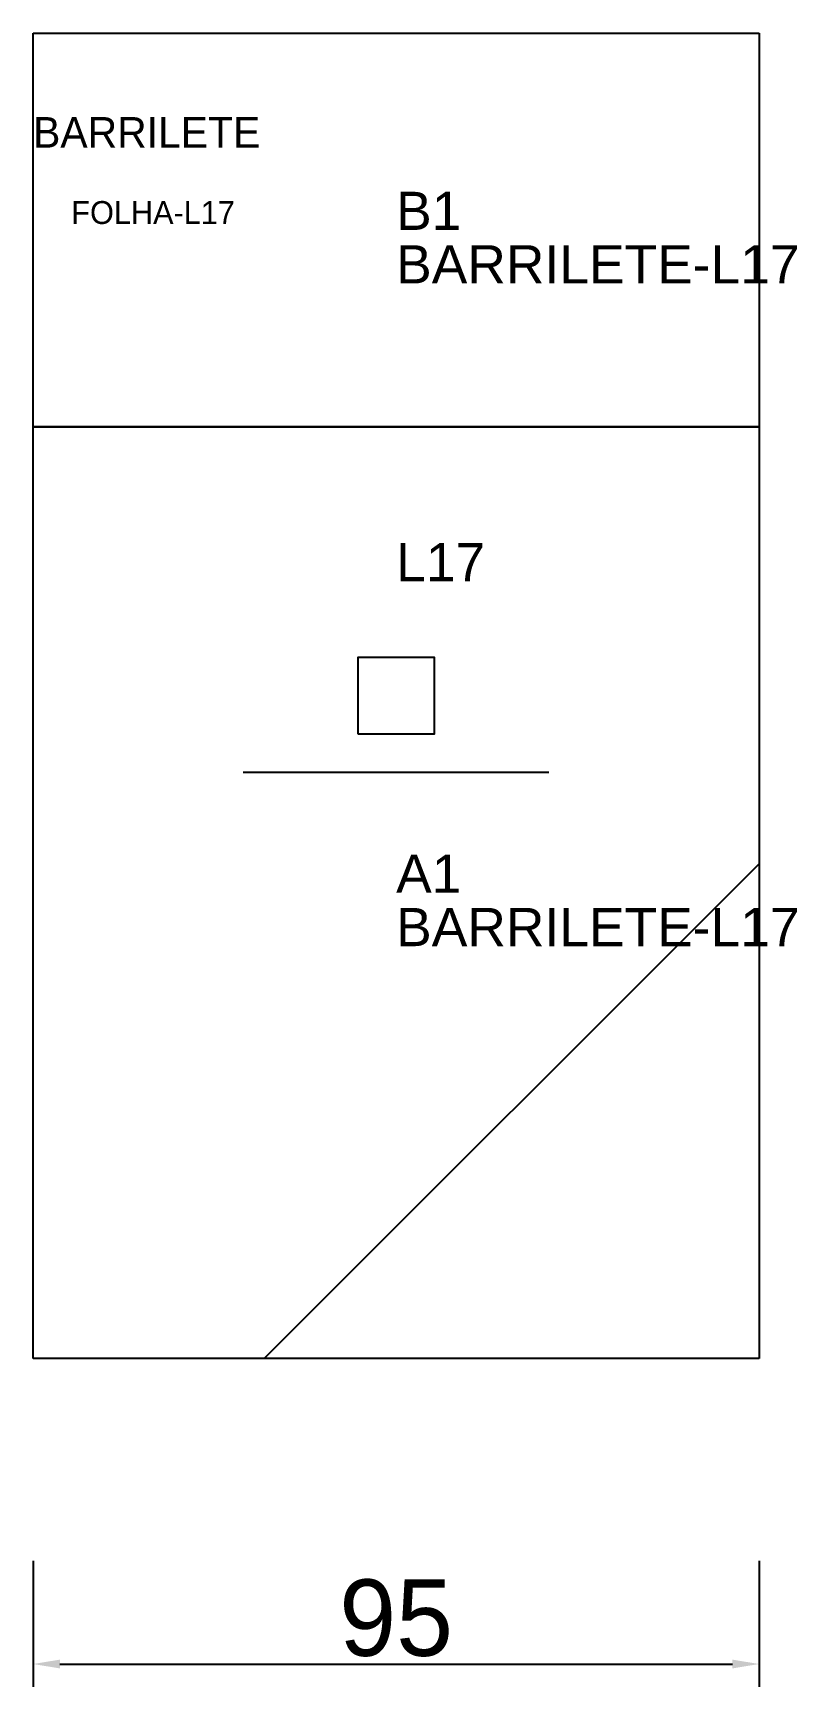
# Model space of a CAD drawing. Header units: metres. Extents: x 222 to 322, y -15 to 202.
import ezdxf

# ---------------------------------------------------------------- set-up
doc = ezdxf.new("R2010")
doc.units = ezdxf.units.M
for name, color, linetype in [('3', 3, 'CONTINUOUS'), ('AUX00', 7, 'CONTINUOUS'), ('COTA', 241, 'CONTINUOUS'), ('FOLHA', 255, 'CONTINUOUS'), ('Hachura', 251, 'CONTINUOUS'), ('NOMENCLATURA', 7, 'CONTINUOUS'), ('Nível', 160, 'CONTINUOUS'), ('Painéis', 200, 'CONTINUOUS'), ('Pilares', 5, 'CONTINUOUS'), ('SARR_2.2x7', 40, 'CONTINUOUS')]:
    doc.layers.add(name, color=color, linetype=linetype)
doc.styles.add('ARIAL', font='Arial.ttf')
doc.styles.add('STR_STANDARD', font='arial.ttf')
doc.dimstyles.new('EZ DXF', dxfattribs={"dimtxt": 10, "dimasz": 3.5, "dimexe": 3, "dimexo": 1.5, "dimgap": 1, "dimtad": 1, "dimdec": 1, "dimdsep": 46, "dimcen": 2.5, "dimazin": 3, "dimtfac": 1, "dimtmove": 0, "dimatfit": 3})

msp = doc.modelspace()

# ---------------------------------------------------------------- hatches: boundary and pattern name
at = {"layer": 'Hachura'}
h = msp.add_hatch(dxfattribs=at)
h.set_pattern_fill('ANSI31', scale=50)
h.paths.add_polyline_path([(222.2, 201.5), (317.2, 201.5), (317.2, 27.93), (222.2, 27.93)])
h = msp.add_hatch(dxfattribs=at)
h.set_pattern_fill('ANSI31', scale=50)
h.paths.add_polyline_path([(222.2, 201.5), (317.2, 201.5), (317.2, 27.93), (222.2, 27.93)])

# ---------------------------------------------------------------- linework, layer by layer
at = {"layer": '3'}
msp.add_lwpolyline([(222.2, 149.93), (317.2, 149.93)], close=True, dxfattribs=at)
msp.add_lwpolyline([(222.2, 149.93), (317.2, 149.93)], close=True, dxfattribs=at)
at = {"layer": 'Painéis', "color": 200}
for p, q in [((222.2, 201.5), (317.2, 201.5)), ((222.2, 27.93), (222.2, 201.5)), ((222.2, 201.5), (317.2, 201.5)), ((222.2, 27.93), (222.2, 201.5)), ((317.2, 201.5), (317.2, 27.93)), ((317.2, 201.5), (317.2, 27.93)), ((317.2, 27.93), (222.2, 27.93)), ((317.2, 27.93), (222.2, 27.93))]:
    msp.add_line(p, q, dxfattribs=at)
at = {"layer": 'Pilares'}
msp.add_lwpolyline([(264.7, 109.72), (274.7, 109.72), (274.7, 119.72), (264.7, 119.72)], close=True, dxfattribs=at)
msp.add_lwpolyline([(264.7, 109.72), (274.7, 109.72), (274.7, 119.72), (264.7, 119.72)], close=True, dxfattribs=at)
at = {"layer": 'SARR_2.2x7'}
msp.add_line((249.7, 104.72), (289.7, 104.72), dxfattribs=at)
msp.add_line((249.7, 104.72), (289.7, 104.72), dxfattribs=at)

# ---------------------------------------------------------------- texts
at = {"layer": '3', "style": 'STR_STANDARD'}
for s, p in [('B1', (269.7, 175.72)), ('B1', (269.7, 175.72)), ('A1', (269.7, 88.93)), ('A1', (269.7, 88.93))]:
    msp.add_text(s, height=5, dxfattribs=at).set_placement(p)
at = {"layer": 'AUX00', "style": 'STR_STANDARD'}
for p in [(269.7, 168.72), (269.7, 168.72), (269.7, 81.93), (269.7, 81.93)]:
    msp.add_text('BARRILETE-L17', height=5, dxfattribs=at).set_placement(p)
at = {"layer": 'FOLHA'}
msp.add_text('FOLHA-L17', height=3, dxfattribs=at).set_placement((227.2, 176.5))
msp.add_text('FOLHA-L17', height=3, dxfattribs=at).set_placement((227.2, 176.5))
at = {"layer": 'NOMENCLATURA', "insert": (269.7, 134.72), "char_height": 5, "attachment_point": 1, "style": 'ARIAL'}
msp.add_mtext('L17', dxfattribs=at)
msp.add_mtext('L17', dxfattribs=at)
at = {"layer": 'Nível'}
msp.add_text('BARRILETE', height=4, dxfattribs=at).set_placement((222.2, 186.5))
msp.add_text('BARRILETE', height=4, dxfattribs=at).set_placement((222.2, 186.5))

# ---------------------------------------------------------------- dimensions: what is measured, and where the dimension line sits
at = {"layer": 'COTA'}
msp.add_linear_dim(base=(222.2, -12.07), p1=(222.2, 2.93), p2=(317.2, 2.93), dimstyle='EZ DXF', dxfattribs=at).render()
msp.add_linear_dim(base=(222.2, -12.07), p1=(222.2, 2.93), p2=(317.2, 2.93), dimstyle='EZ DXF', dxfattribs=at).render()

doc.saveas('drawing.dxf')
